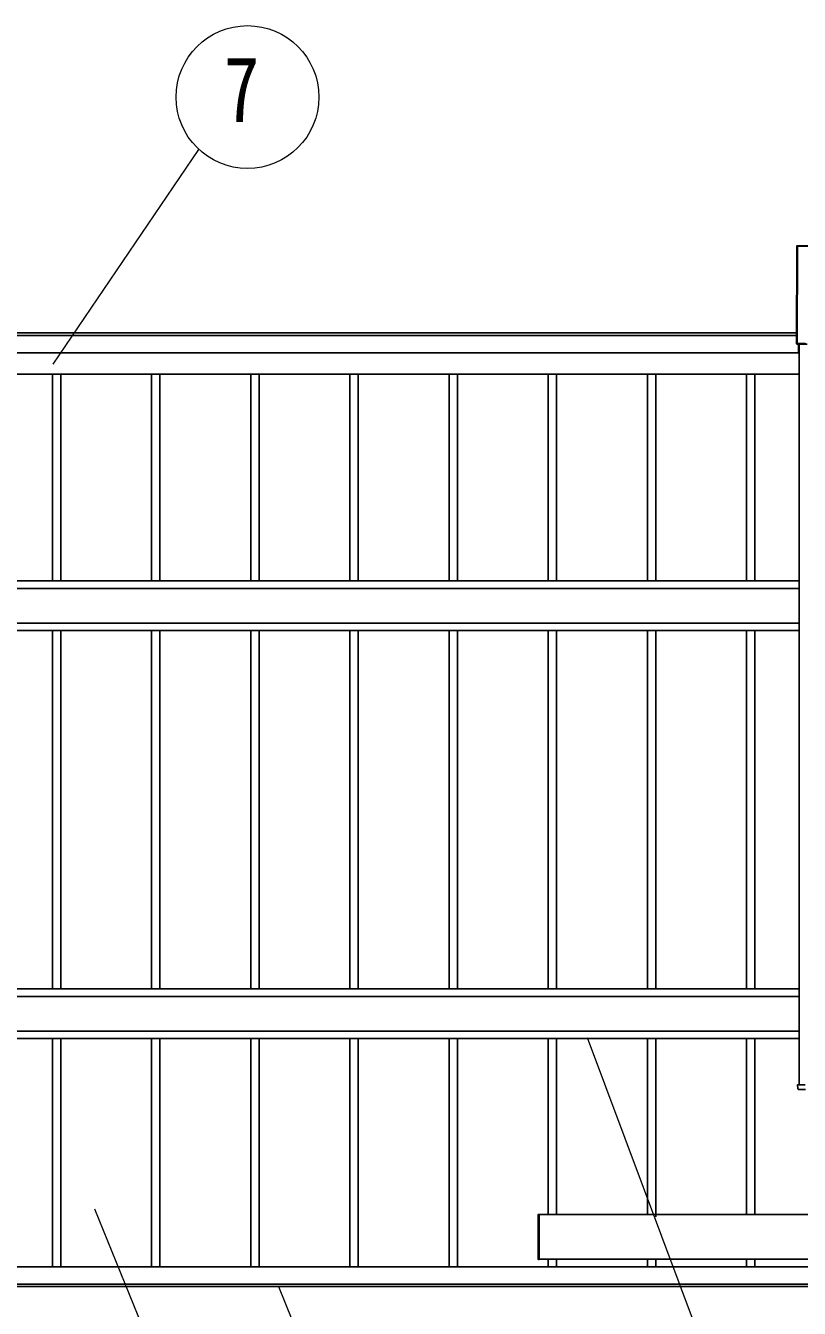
# Model space of a CAD drawing. Units: millimetres, scale not verified. Extents: x -16820 to 16820, y -11880 to 11880.
# Drawn here: x -3101 to -1541, y -1517 to 1069 of the extents above; entities that cross this region are included whole.
import ezdxf
from ezdxf.enums import TextEntityAlignment as Align

# ---------------------------------------------------------------- set-up
doc = ezdxf.new("R2010")
doc.units = ezdxf.units.MM
doc.header["$LTSCALE"] = 60
doc.layers.add('0-5_YKK_A1', color=4, linetype='Continuous')
doc.layers.add('0-6_YKK_D', color=6, linetype='Continuous', lineweight=18)
doc.styles.add('ＭＳ ゴシック', font='')
doc.styles.get('ＭＳ ゴシック').set_extended_font_data('MS Gothic')

msp = doc.modelspace()

# ---------------------------------------------------------------- linework, layer by layer
at = {"layer": '0-5_YKK_A1'}
for p, q in [((-1545.6, 624.78), (-1546.23, 427.64)), ((-1545.75, 428.12), (-1545.12, 624.3)), ((-1545.12, 624.3), (-1545.6, 624.78)), ((-1545.6, 624.78), (-1545.6, 624.78)), ((-1544.62, 624.27), (-1545.25, 428.09)), ((-1447.59, 625.28), (-1545.1, 625.28)), ((-1545.1, 625.28), (-1544.62, 624.8)), ((-1447.59, 625.28), (-1545.1, 625.28)), ((-1545.1, 625.28), (-1545.1, 625.28)), ((-1544.62, 624.8), (-1448.07, 624.8)), ((-1544.62, 624.8), (-1544.62, 624.27)), ((-1448.07, 624.27), (-1544.62, 624.27)), ((-4320.53, 449.45), (-1546.16, 449.45)), ((-4320.51, 444.45), (-1546.18, 444.45)), ((-4320.51, 444.43), (-1546.18, 444.43)), ((-1546.23, 427.64), (-1546.23, 427.64)), ((-1545.25, 427.62), (-1545.73, 427.14)), ((-1545.73, 427.14), (-1524.97, 427.14)), ((-1545.73, 427.14), (-1524.97, 427.14)), ((-1545.73, 427.14), (-1545.73, 427.14)), ((-1545.25, 428.09), (-1528.87, 428.09)), ((-1545.25, 428.09), (-1545.25, 427.62)), ((-1527.93, 427.62), (-1545.25, 427.62)), ((-1542.35, 409.45), (-1542.35, 427.14)), ((-1542.35, 424.46), (-1541.35, 424.46)), ((-1541.35, 427.14), (-1541.35, -1065.98)), ((-4324.35, 409.45), (-1542.35, 409.45)), ((-3247.35, 366.46), (-3032.25, 366.46)), ((-3047.35, -50.54), (-3047.35, 366.46)), ((-3047.35, 366.46), (-2832.25, 366.46)), ((-3030.35, -50.54), (-3030.35, 366.46)), ((-2847.35, -50.54), (-2847.35, 366.46)), ((-2847.35, 366.46), (-2632.25, 366.46)), ((-2830.35, -50.54), (-2830.35, 366.46)), ((-2647.35, -50.54), (-2647.35, 366.46)), ((-2647.35, 366.46), (-2432.25, 366.46)), ((-2630.35, -50.54), (-2630.35, 366.46)), ((-2447.35, -50.54), (-2447.35, 366.46)), ((-2447.35, 366.46), (-2232.25, 366.46)), ((-2430.35, -50.54), (-2430.35, 366.46)), ((-2247.35, -50.54), (-2247.35, 366.46)), ((-2247.35, 366.46), (-2032.25, 366.46)), ((-2230.35, -50.54), (-2230.35, 366.46)), ((-2047.35, -50.54), (-2047.35, 366.46)), ((-2047.35, 366.46), (-1832.25, 366.46)), ((-2030.35, -50.54), (-2030.35, 366.46)), ((-1847.35, -50.54), (-1847.35, 366.46)), ((-1847.35, 366.46), (-1632.25, 366.46)), ((-1830.35, -50.54), (-1830.35, 366.46)), ((-1647.35, -50.54), (-1647.35, 366.46)), ((-1647.35, 366.46), (-1541.35, 366.46)), ((-1630.35, -50.54), (-1630.35, 366.46)), ((-4325.35, -50.54), (-1541.35, -50.54)), ((-4325.35, -65.54), (-1541.35, -65.54)), ((-4325.35, -135.54), (-1541.35, -135.54)), ((-4325.35, -150.54), (-1541.35, -150.54)), ((-3047.35, -872.96), (-3047.35, -150.54)), ((-3030.35, -872.96), (-3030.35, -150.54)), ((-2847.35, -872.96), (-2847.35, -150.54)), ((-2830.35, -872.96), (-2830.35, -150.54)), ((-2647.35, -872.96), (-2647.35, -150.54)), ((-2630.35, -872.96), (-2630.35, -150.54)), ((-2447.35, -872.96), (-2447.35, -150.54)), ((-2430.35, -872.96), (-2430.35, -150.54)), ((-2247.35, -872.96), (-2247.35, -150.54)), ((-2230.35, -872.96), (-2230.35, -150.54)), ((-2047.35, -872.96), (-2047.35, -150.54)), ((-2030.35, -872.96), (-2030.35, -150.54)), ((-1847.35, -872.96), (-1847.35, -150.54)), ((-1830.35, -872.96), (-1830.35, -150.54)), ((-1647.35, -872.96), (-1647.35, -150.54)), ((-1630.35, -872.96), (-1630.35, -150.54)), ((-4325.35, -872.96), (-1541.35, -872.96)), ((-4325.35, -887.96), (-1541.35, -887.96)), ((-4325.35, -957.96), (-1541.35, -957.96)), ((-4325.35, -972.96), (-1541.35, -972.96)), ((-3047.35, -1432.96), (-3047.35, -972.96)), ((-3030.35, -1432.96), (-3030.35, -972.96)), ((-2847.35, -1432.96), (-2847.35, -972.96)), ((-2830.35, -1432.96), (-2830.35, -972.96)), ((-2647.35, -1432.96), (-2647.35, -972.96)), ((-2630.35, -1432.96), (-2630.35, -972.96)), ((-2447.35, -1432.96), (-2447.35, -972.96)), ((-2430.35, -1432.96), (-2430.35, -972.96)), ((-2247.35, -1432.96), (-2247.35, -972.96)), ((-2230.35, -1432.96), (-2230.35, -972.96)), ((-2047.35, -1327.96), (-2047.35, -972.96)), ((-2030.35, -1327.96), (-2030.35, -972.96)), ((-1847.35, -1327.96), (-1847.35, -972.96)), ((-1830.35, -1332.5), (-1830.35, -972.96)), ((-1647.35, -1327.96), (-1647.35, -972.96)), ((-1630.35, -1327.96), (-1630.35, -972.96)), ((-1543.72, -1065.98), (-1528.71, -1065.98)), ((-1528.18, -1075.48), (-1541.75, -1075.48)), ((-2067.85, -1417.36), (-2067.85, -1328.55)), ((-1015.35, -1327.96), (-2065.35, -1327.96)), ((-2065.35, -1418.46), (-2066.91, -1418.36)), ((-2065.35, -1417.46), (-2065.35, -1418.46)), ((-2047.35, -1432.96), (-2047.35, -1417.96)), ((-2030.35, -1432.96), (-2030.35, -1417.96)), ((-1847.35, -1432.96), (-1847.35, -1417.96)), ((-1830.35, -1432.96), (-1830.35, -1417.96)), ((-1647.35, -1432.96), (-1647.35, -1417.96)), ((-1630.35, -1432.96), (-1630.35, -1417.96)), ((-5408.35, -1432.96), (-458.35, -1432.96)), ((-5428.85, -1467.96), (-434.85, -1467.96)), ((-5428.85, -1472.96), (-434.85, -1472.96))]:
    msp.add_line(p, q, dxfattribs=at)
for points in [[(-1545.6, 624.78), (-1546.23, 427.64), (-1545.75, 428.12)], [(-1543.75, -1073.6), (-1544.22, -1065.98), (-1543.72, -1065.98)], [(-2066.91, -1327.55), (-2065.35, -1327.46), (-2065.35, -1328.45), (-2065.35, -1417.46)], [(-1015.35, -1417.96), (-2065.35, -1417.96), (-2065.35, -1327.96)]]:
    msp.add_lwpolyline(points, dxfattribs=at)
for centre, radius, start, end in [((-1545.1, 624.78), 0.5, 90, 179.81634), ((-1545.1, 624.77), 0.501, 90.24971, 179.75029), ((-1544.62, 624.3), 0.501, 90.24971, 179.75029), ((-1544.73, 627.03), 2.76, 261.80183, 272.1952), ((-1545.73, 427.64), 0.5, 179.81634, 270), ((-1545.73, 427.64), 0.501, 180.24971, 269.75029), ((-1545.36, 430.85), 2.76, 261.80183, 272.1952), ((-1545.25, 428.12), 0.501, 180.24971, 269.75029), ((-1541.75, -1073.48), 2, 183.5, 270), ((-2066.85, -1328.55), 1, 93.5, 180), ((-2066.85, -1417.36), 1, 180, 266.5)]:
    msp.add_arc(centre, radius, start, end, dxfattribs=at)
at = {"layer": '0-6_YKK_D'}
for p, q in [((-3045.55, 386.52), (-2751.82, 819.45)), ((-1968.8, -970.78), (-1719.62, -1635.71)), ((-2962.11, -1316.1), (-2818.23, -1669.95)), ((-2591.38, -1472.96), (-2447.51, -1826.81))]:
    msp.add_line(p, q, dxfattribs=at)
msp.add_circle((-2653.81, 924.94), 144, dxfattribs=at)

# ---------------------------------------------------------------- texts
at = {"layer": '0-6_YKK_D', "style": 'ＭＳ ゴシック', "width": 0.8}
msp.add_text('7', height=132, dxfattribs=at).set_placement((-2701.81, 834.94), align=Align.BOTTOM_LEFT)

doc.saveas('drawing.dxf')
